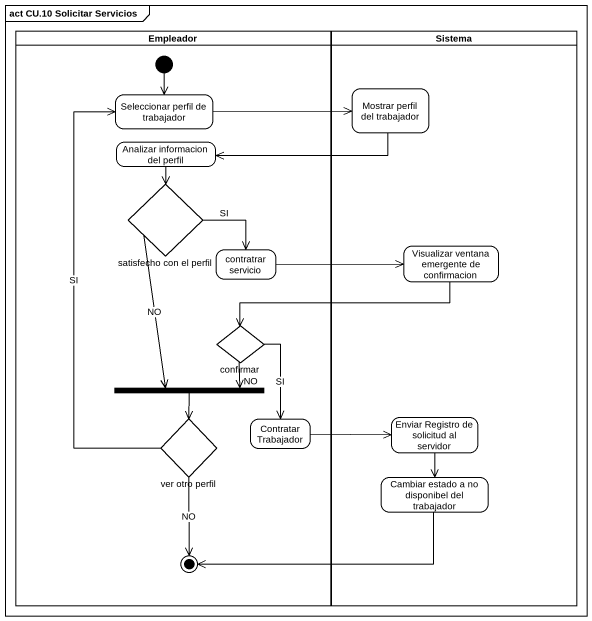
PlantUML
@startuml
mainframe act CU.10 Solicitar Servicios
hide empty description
state Empleador <<partition>> {
  state "Seleccionar perfil de trabajador" as Seleccionar_perfil_de
  state "Analizar informacion del perfil" as Analizar_informacion_del
  state "satisfecho con el perfil" as satisfecho_con_el_perfil <<choice>>
  state "contratrar servicio" as contratrar_servicio
  state confirmar <<choice>>
  state fork1 <<join>>
  state "ver otro perfil" as ver_otro_perfil <<choice>>
  state "Contratar Trabajador" as Contratar_Trabajador
  state final1 <<end>>
  [*] --> Seleccionar_perfil_de
}
state Sistema <<partition>> {
  state "Mostrar perfil del trabajador" as Mostrar_perfil_del
  state "Visualizar ventana emergente de confirmacion" as Visualizar_ventana
  state "Enviar Registro de solicitud al servidor" as Enviar_Registro_de
  state "Cambiar estado a no disponibel del trabajador" as Cambiar_estado_a_no
}
Seleccionar_perfil_de -right-> Mostrar_perfil_del
Mostrar_perfil_del -left-> Analizar_informacion_del
Analizar_informacion_del --> satisfecho_con_el_perfil
satisfecho_con_el_perfil -right-> contratrar_servicio : SI
satisfecho_con_el_perfil --> fork1 : NO
contratrar_servicio -right-> Visualizar_ventana
Visualizar_ventana -left-> confirmar
confirmar --> fork1 : NO
confirmar --> Contratar_Trabajador : SI
fork1 --> ver_otro_perfil
ver_otro_perfil -up-> Seleccionar_perfil_de : SI
ver_otro_perfil --> final1 : NO
Contratar_Trabajador -right-> Enviar_Registro_de
Enviar_Registro_de --> Cambiar_estado_a_no
Cambiar_estado_a_no -left-> final1
@enduml
